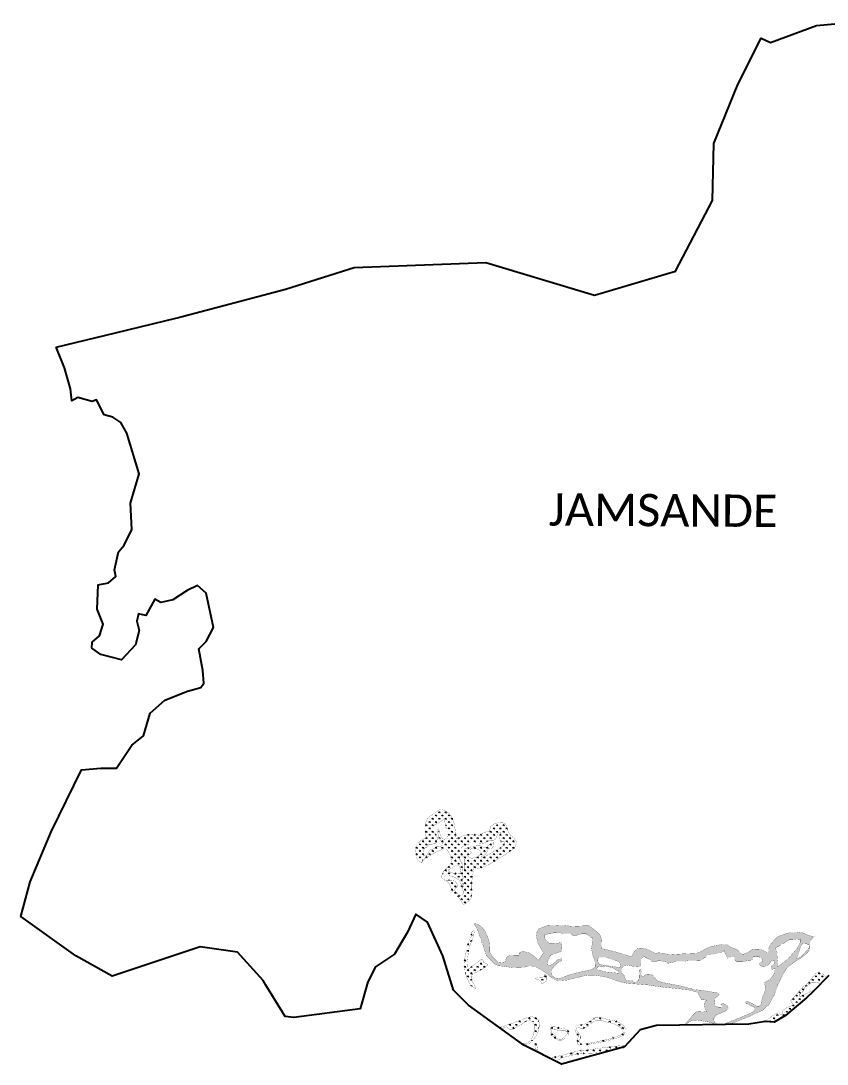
# Model space of a CAD drawing. Header units: metres. Extents: x 325786 to 333768, y 1791370 to 1815015.
# Drawn here: x 325786 to 330284, y 1808927 to 1814749 of the extents above; entities that cross this region are included whole.
import ezdxf

# ---------------------------------------------------------------- set-up
doc = ezdxf.new("R2010")
doc.units = ezdxf.units.M
doc.layers.add('MANGROOVES BUFFER ZONE', color=120, linetype='Continuous')
doc.layers.add('VILLAGE NAME', color=250, linetype='Continuous')

msp = doc.modelspace()

# ---------------------------------------------------------------- hatches: boundary and pattern name
at = {"layer": 'MANGROOVES BUFFER ZONE'}
h = msp.add_hatch(dxfattribs=at)
h.set_pattern_fill('GRASS', color=256)
h.paths.add_polyline_path([(328516.6, 1810205), (328503.4, 1810226.9), (328491.1, 1810266), (328473.9, 1810275.6), (328449.4, 1810274), (328426.1, 1810266.9), (328407.8, 1810252.3), (328399.5, 1810227.2), (328370.4, 1810219.1), (328342.8, 1810204.3), (328319.4, 1810206.6), (328287.3, 1810209.9), (328250.9, 1810199.3), (328214.3, 1810183.3), (328205.6, 1810262.1), (328189.6, 1810307.3), (328176.9, 1810324.6), (328154.5, 1810339.3), (328134.3, 1810347.1), (328120.6, 1810345.9), (328099.5, 1810333), (328075.6, 1810314.8), (328054.9, 1810297.8), (328044.3, 1810273.3), (328040, 1810243.1), (328042.3, 1810210.3), (328048.1, 1810192.2), (328015.2, 1810173.1), (327996.2, 1810154.5), (327986.5, 1810124.3), (327989.5, 1810112.4), (327991.3, 1810090.6), (327994.3, 1810076.8), (328000, 1810065.4), (328014.3, 1810055.2), (328022.3, 1810049.3), (328026.5, 1810061.3), (328030.5, 1810065.4), (328038.7, 1810073.4), (328059, 1810085.3), (328107.7, 1810113.2), (328128, 1810121.2), (328144.1, 1810125.1), (328160.3, 1810125), (328172.3, 1810112.7), (328180.3, 1810096.5), (328184.2, 1810080.3), (328188.1, 1810060.1), (328183.9, 1810048), (328171.7, 1810031.9), (328159.5, 1810019.9), (328147.3, 1810007.8), (328143.2, 1809999.8), (328139, 1809987.7), (328134.9, 1809979.7), (328134.8, 1809967.5), (328138.8, 1809959.4), (328142.8, 1809955.3), (328154.5, 1809952.3), (328146.2, 1809963.4), (328146.2, 1809972.7), (328155.6, 1809978.1), (328179.7, 1809979.1), (328201.4, 1809971.8), (328227.4, 1809957.3), (328238.9, 1809941), (328245.8, 1809919.3), (328253.4, 1809892.4), (328253.4, 1809878.5), (328246.7, 1809868.6), (328232.8, 1809869.5), (328222, 1809878.5), (328213.8, 1809887.3), (328205.1, 1809894.8), (328203.6, 1809898.8), (328206.3, 1809905.4), (328213.8, 1809911.4), (328221.1, 1809917.2), (328221.7, 1809922), (328221.1, 1809928.4), (328214.1, 1809941), (328202.6, 1809951), (328184.8, 1809953.7), (328169.7, 1809953.4), (328154.5, 1809952.3), (328158.9, 1809951.2), (328171, 1809939), (328179, 1809926.8), (328186.9, 1809906.5), (328194.8, 1809890.3), (328214.9, 1809869.9), (328230.9, 1809853.6), (328254.9, 1809817), (328275.7, 1809827.8), (328296.8, 1809849.9), (328302.7, 1809881.1), (328301.5, 1809945.6), (328312.9, 1810025.7), (328324.5, 1810022.1), (328341.2, 1810018.5), (328380.5, 1810032.6), (328416.9, 1810052), (328501.8, 1810105.3), (328541.5, 1810133.8), (328550.9, 1810167.4), (328539.4, 1810186)])
h.paths.add_polyline_path([(328284.7, 1810154.7), (328305.6, 1810155.3), (328339.8, 1810155.3), (328365.6, 1810158.3), (328381.3, 1810166.2), (328405.2, 1810176.1), (328416.4, 1810176.1), (328427.9, 1810177.7), (328437, 1810187.9), (328444.6, 1810205.8), (328451.5, 1810219.7), (328460.1, 1810221.5), (328459.7, 1810212.1), (328459.1, 1810194.9), (328456.1, 1810187.6), (328457.9, 1810176.4), (328467, 1810167.7), (328483, 1810167.1), (328486.4, 1810160.7), (328467.9, 1810137), (328368.1, 1810081.7), (328354.6, 1810080.5), (328353.4, 1810084.7), (328373.1, 1810093.8), (328385.2, 1810105.3), (328390.1, 1810121.9), (328395.5, 1810128), (328409.7, 1810129.5), (328417.3, 1810133.7), (328423.7, 1810144.6), (328424.6, 1810162.2), (328412.8, 1810159.7), (328393.4, 1810146.7), (328381.3, 1810136.7), (328374.6, 1810132.8), (328365.2, 1810138.6), (328348.6, 1810144.6), (328330.4, 1810145.5), (328298.9, 1810138.6), (328274.7, 1810131.9), (328259.2, 1810129.2), (328248, 1810128.9), (328242, 1810136.5), (328264.7, 1810147.4)], flags=16)
h.paths.add_polyline_path([(328305.6, 1810129.7), (328332, 1810127.3), (328350.8, 1810115.5), (328354.7, 1810101.9), (328332.6, 1810081.9), (328302.5, 1810075.5), (328280.4, 1810084.3), (328279.5, 1810090.6), (328282.5, 1810096.1), (328294.4, 1810101.3), (328298.3, 1810107), (328294.1, 1810113.4), (328292.8, 1810125.5)], flags=16)
h.paths.add_polyline_path([(328167.7, 1810187.6), (328150.3, 1810181.8), (328137.8, 1810184.2), (328129.2, 1810199.5), (328120, 1810220.7), (328115.2, 1810238), (328109, 1810234.1), (328113.8, 1810207.7), (328122, 1810184.2), (328134.9, 1810164.9), (328137.8, 1810151), (328131.1, 1810142.4), (328116.2, 1810139.5), (328102.7, 1810139), (328095.5, 1810132.3), (328080.6, 1810126), (328069.1, 1810122.2), (328046.9, 1810085.4), (328046.9, 1810089.5), (328038.8, 1810093.6), (328034.8, 1810093.6), (328034.8, 1810097.7), (328030.8, 1810101.7), (328030.8, 1810105.8), (328035, 1810125.9), (328039.1, 1810130), (328039.2, 1810134), (328043.2, 1810138), (328051.3, 1810137.9), (328055.4, 1810141.9), (328055.4, 1810146), (328059.5, 1810150), (328059.5, 1810154), (328079.7, 1810153.9), (328091.9, 1810157.8), (328100, 1810157.8), (328100, 1810161.8), (328104.1, 1810169.9), (328104.1, 1810172), (328112.3, 1810184.7), (328106.1, 1810200), (328092.6, 1810218.3), (328092.6, 1810260.1), (328113.8, 1810271.6), (328146.4, 1810293.6), (328149.4, 1810282.7), (328149.4, 1810278.6), (328157.4, 1810262.4), (328157.2, 1810246.2), (328165.2, 1810238.1), (328165, 1810201.7)], flags=16)
h.paths.add_polyline_path([(328248.8, 1810090), (328258.4, 1810081.3), (328262.8, 1810070.7), (328262.7, 1810036.3), (328260.6, 1810035.2), (328260.2, 1809978.7), (328256, 1809958.5), (328255.7, 1809926.2), (328258.3, 1809918.1), (328254.7, 1809917.7), (328249.6, 1809925.6), (328247.2, 1809939.2), (328247.8, 1809959.1), (328252.6, 1810000.7), (328248.3, 1810042.7), (328235.3, 1810068.7), (328234.8, 1810085.6), (328240.1, 1810091.9)], flags=16)
h.paths.add_polyline_path([(328229.8, 1810032.2), (328237.1, 1810020.2), (328240.7, 1810002.7), (328238.9, 1809989.1), (328229.8, 1809988.8), (328202, 1809991.8), (328181.8, 1809996), (328170.6, 1810004.8), (328168.8, 1810012.9), (328180.9, 1810015.6), (328192.1, 1810024.4), (328207.2, 1810031.9), (328221.1, 1810034.9)], flags=16)
h = msp.add_hatch(dxfattribs=at)
h.set_pattern_fill('GRASS', color=256)
h.paths.add_polyline_path([(329005, 1809453.4), (329000.7, 1809456.1), (328999.5, 1809459.2), (328999.5, 1809462.9), (329007.2, 1809470.6), (329018, 1809473.7), (329043.5, 1809473.1), (329087.2, 1809465.4), (329110, 1809449.7), (329125.4, 1809437.4), (329122.3, 1809433.7), (329084.1, 1809437.7), (329040.7, 1809442.3)], flags=16)
h.paths.add_polyline_path([(328969.6, 1809454.7), (328934.7, 1809446.8), (328887.4, 1809436.5), (328832.9, 1809420.8), (328795.5, 1809404.1), (328762, 1809408.5), (328748.3, 1809424.2), (328744.8, 1809442.9), (328750.7, 1809460.6), (328776.8, 1809489.6), (328804.3, 1809505.3), (328801.9, 1809516.1), (328779.3, 1809508.3), (328750.7, 1809481.7), (328727.1, 1809476.3), (328723.2, 1809497), (328740.9, 1809534.3), (328773.8, 1809546.1), (328801.9, 1809556.9), (328804.8, 1809581.5), (328799.9, 1809605.1), (328767.9, 1809599.2), (328737, 1809600.2), (328719.8, 1809612), (328707.5, 1809630.2), (328707.1, 1809645.3), (328722.3, 1809651.7), (328734.5, 1809655.6), (328742.6, 1809655.6), (328758.8, 1809659.5), (328774.9, 1809659.4), (328779, 1809663.4), (328787.1, 1809663.3), (328807.2, 1809655.1), (328855.7, 1809654.7), (328863.7, 1809646.5), (328888, 1809646.3), (328900.1, 1809650.3), (328916.3, 1809654.2), (328940.6, 1809654), (328940.5, 1809650), (328952.6, 1809645.8), (328964.7, 1809637.7), (328964.6, 1809633.6), (328972.7, 1809633.5), (328976.7, 1809629.5), (328976.7, 1809625.4), (328972.6, 1809613.3), (328972.5, 1809605.3), (328976.6, 1809605.2), (328968.6, 1809576.6), (328976, 1809534.8), (328988.3, 1809504.8), (328990.2, 1809467.5)], flags=16)
h.paths.add_polyline_path([(329014.4, 1809483.2), (329005.6, 1809496.5), (329004.1, 1809512.7), (329010, 1809523), (329051.8, 1809523), (329121.2, 1809499.4), (329127.6, 1809490.6), (329131, 1809476.8), (329128, 1809465.5), (329044.4, 1809477.8)], flags=16)
h.paths.add_polyline_path([(329133.7, 1809450.8), (329137.7, 1809462.9), (329151, 1809475.5), (329165.8, 1809479.9), (329200.5, 1809473.4), (329232.6, 1809470.9), (329242.3, 1809475.9), (329245.4, 1809489), (329245.4, 1809509.2), (329247.9, 1809522.2), (329266.5, 1809526.5), (329270.9, 1809522.1), (329295, 1809509.8), (329299, 1809505.7), (329303, 1809501.6), (329335.4, 1809501.4), (329339.4, 1809505.4), (329347.5, 1809505.3), (329363.7, 1809501.1), (329383.8, 1809496.9), (329387.8, 1809492.9), (329391.9, 1809492.8), (329391.8, 1809488.8), (329399.9, 1809488.7), (329404, 1809492.7), (329428.3, 1809496.6), (329440.4, 1809500.5), (329488.9, 1809500.1), (329509.2, 1809504), (329569.8, 1809503.5), (329577.9, 1809507.5), (329586, 1809507.5), (329586, 1809511.5), (329590, 1809511.5), (329598.2, 1809519.5), (329606.3, 1809523.5), (329610.4, 1809527.5), (329614.4, 1809531.5), (329618.5, 1809535.5), (329630.6, 1809535.4), (329634.7, 1809539.4), (329650.9, 1809539.3), (329654.9, 1809543.3), (329659, 1809543.3), (329675.2, 1809547.2), (329687.3, 1809547.1), (329703.5, 1809555), (329707.6, 1809559), (329711.6, 1809559), (329711.6, 1809555), (329723.5, 1809526.6), (329727.5, 1809522.5), (329727.5, 1809518.5), (329731.5, 1809518.4), (329735.6, 1809522.5), (329743.7, 1809522.4), (329747.7, 1809526.4), (329755.8, 1809526.3), (329759.9, 1809530.3), (329763.9, 1809530.3), (329763.9, 1809526.3), (329767.9, 1809522.2), (329767.8, 1809510.1), (329771.8, 1809506), (329779.9, 1809497.9), (329812.2, 1809497.6), (329828.4, 1809501.5), (329844.6, 1809505.4), (329856.7, 1809505.3), (329860.8, 1809509.3), (329864.8, 1809509.3), (329868.9, 1809513.3), (329868.9, 1809521.4), (329873, 1809525.4), (329877.1, 1809525.4), (329877.1, 1809529.4), (329885.2, 1809529.4), (329893.2, 1809525.2), (329905.3, 1809525.2), (329909.3, 1809521.1), (329917.4, 1809521), (329917.4, 1809517), (329921.4, 1809512.9), (329924.8, 1809502.3), (329915.8, 1809495.7), (329905.3, 1809486.7), (329911.5, 1809475.3), (329928.2, 1809469.7), (329957.6, 1809481.1), (329973.7, 1809502.2), (329986.3, 1809505.5), (329991, 1809498.8), (329988.8, 1809487), (329974, 1809473.4), (329972.1, 1809457.6), (329979.5, 1809456.1), (329992.2, 1809460.1), (329993.5, 1809453.9), (329988.2, 1809431.2), (329966.2, 1809399.1), (329944.9, 1809387.6), (329934.4, 1809381.2), (329933.4, 1809371.3), (329942.4, 1809358.6), (329942.1, 1809343.1), (329922.9, 1809302.2), (329916.1, 1809260.5), (329905.2, 1809250.3), (329892.3, 1809250), (329851.1, 1809273.2), (329833.5, 1809278.1), (329829.2, 1809275.3), (329832.3, 1809265.4), (329866.6, 1809249.4), (329880.5, 1809240.7), (329879.3, 1809230.8), (329869.1, 1809216.6), (329792.5, 1809183.8), (329699.1, 1809146.7), (329677.8, 1809143), (329654, 1809161.8), (329651.5, 1809180.1), (329663.6, 1809199.2), (329717.1, 1809222.2), (329732.3, 1809238.6), (329726.7, 1809253.4), (329705.7, 1809265.8), (329691.5, 1809261.1), (329697, 1809255.9), (329697.6, 1809245.1), (329675.7, 1809244.8), (329657.4, 1809251.3), (329655.3, 1809265.8), (329657.8, 1809278.8), (329659, 1809295.8), (329675.7, 1809306.6), (329681.9, 1809317.7), (329674.8, 1809325.1), (329639.4, 1809329.6), (329589.3, 1809338.2), (329544.1, 1809342.5), (329457.5, 1809365.1), (329371.3, 1809380.9), (329336.8, 1809391.5), (329320.4, 1809411.3), (329305.6, 1809427.3), (329280.9, 1809429.2), (329265.7, 1809422.1), (329255.8, 1809414.3), (329250.3, 1809415.9), (329247.2, 1809423.3), (329247.5, 1809439.4), (329245, 1809453.9), (329241.3, 1809455.8), (329237, 1809449.9), (329236.6, 1809436.3), (329234.8, 1809403.8), (329225.8, 1809386.8), (329211.9, 1809382.5), (329202.3, 1809386.5), (329195.2, 1809394.3), (329185.9, 1809394.6), (329168.6, 1809391.8), (329160.9, 1809396.4), (329158.1, 1809403.8), (329151, 1809422.1), (329138, 1809435.7)], flags=16)
h.paths.add_polyline_path([(329994.6, 1809564.9), (329994.6, 1809572.9), (329998.7, 1809577), (330006.8, 1809580.9), (330010.8, 1809580.9), (330014.9, 1809584.9), (330019, 1809588.9), (330023, 1809588.9), (330027.1, 1809592.9), (330031.2, 1809596.9), (330039.3, 1809596.8), (330043.3, 1809600.9), (330047.4, 1809604.9), (330051.5, 1809608.9), (330059.6, 1809612.9), (330071.8, 1809620.8), (330092, 1809620.7), (330108.2, 1809622.6), (330134.1, 1809624.4), (330133.1, 1809603.9), (330115.6, 1809570.4), (330064, 1809512.3), (330009.4, 1809470.8), (330004.4, 1809494.3), (330007.4, 1809523.3), (330001.9, 1809536), (330006.5, 1809540.5), (330006.5, 1809548.6), (330002.6, 1809556.7)], flags=16)
h.paths.add_polyline_path([(330114.4, 1809515.7), (330135.2, 1809579.4), (330146.8, 1809598.3), (330166.1, 1809599.8), (330184.7, 1809590.6), (330183.5, 1809575.3), (330166.4, 1809556.1), (330142.7, 1809530.2), (330129.6, 1809520)], flags=16)
h.paths.add_polyline_path([(329701.7, 1809147.7), (329740.6, 1809148.2), (329793.4, 1809170.4), (329854.2, 1809194.1), (329878.6, 1809206.1), (329894.8, 1809214), (329923.2, 1809225.9), (329939.5, 1809242), (329955.7, 1809254), (329963.9, 1809266), (329976.2, 1809290.2), (329988.5, 1809310.3), (330009.2, 1809370.8), (330017.4, 1809382.8), (330017.4, 1809386.9), (330042, 1809435.2), (330058.4, 1809459.3), (330066.6, 1809471.3), (330078.7, 1809479.3), (330095, 1809491.3), (330107.2, 1809499.3), (330143.7, 1809523.3), (330164.1, 1809539.3), (330176.3, 1809551.3), (330184.5, 1809563.4), (330188.6, 1809571.4), (330188.7, 1809583.5), (330188.7, 1809591.6), (330188.8, 1809603.8), (330188.9, 1809611.8), (330193, 1809619.9), (330197.1, 1809623.9), (330201.1, 1809627.9), (330205.2, 1809631.9), (330211, 1809636.8), (330175.8, 1809646.7), (330146.4, 1809659.2), (330119.2, 1809662.7), (330075.4, 1809661.7), (330039.8, 1809650), (330006.3, 1809636.6), (329984.1, 1809613.3), (329966.5, 1809593.4), (329958.5, 1809573.8), (329957.3, 1809551), (329952.5, 1809545.9), (329943.2, 1809552.4), (329913.9, 1809567.3), (329887, 1809568.8), (329864.7, 1809565.8), (329840.7, 1809549.8), (329819.5, 1809540.3), (329807.7, 1809541.2), (329797.9, 1809551.8), (329783.7, 1809564.6), (329744.6, 1809580.3), (329721.6, 1809595.3), (329697.3, 1809595.3), (329671.2, 1809589.6), (329637, 1809583.2), (329604.6, 1809569.9), (329575.7, 1809553), (329554.8, 1809544.9), (329483.8, 1809542.2), (329439, 1809539.5), (329406.8, 1809537.3), (329367.6, 1809546.3), (329340.3, 1809548), (329328.3, 1809543.7), (329283, 1809566.8), (329251.1, 1809574.8), (329223.1, 1809571.8), (329205.7, 1809553.8), (329191.8, 1809525.3), (329166.9, 1809533.6), (329122.5, 1809547.9), (329068.6, 1809562), (329023.5, 1809572.5), (329025.2, 1809621), (329016.3, 1809647.9), (328997.5, 1809667), (328955.6, 1809698.9), (328921.7, 1809698.1), (328861.3, 1809695.4), (328817.4, 1809701.2), (328776.2, 1809700.7), (328727.5, 1809701.9), (328674.3, 1809681.2), (328661.1, 1809653.1), (328665.5, 1809623.8), (328669.4, 1809603.6), (328688.8, 1809569.8), (328701, 1809548.6), (328674, 1809506.6), (328643.4, 1809532.8), (328619.1, 1809549.4), (328586.4, 1809555.4), (328566.5, 1809550), (328564.6, 1809535), (328515.8, 1809533.8), (328496.5, 1809525.8), (328488.8, 1809499.9), (328472.9, 1809492.6), (328447.5, 1809495), (328418.2, 1809524.8), (328402.2, 1809551.3), (328402.1, 1809579.8), (328400.2, 1809604.2), (328390.8, 1809634.1), (328374.9, 1809670.6), (328357, 1809692.7), (328333.9, 1809707.6), (328313, 1809711.5), (328334.6, 1809675), (328338.5, 1809658.8), (328346.5, 1809646.6), (328346.4, 1809638.5), (328354.4, 1809622.3), (328358.2, 1809602), (328362.2, 1809597.9), (328366.2, 1809585.8), (328370.1, 1809569.6), (328374, 1809557.4), (328378.1, 1809553.4), (328381.9, 1809533.1), (328390, 1809525), (328406, 1809508.7), (328430, 1809484.2), (328450.2, 1809476), (328487.9, 1809470.8), (328531.4, 1809464.9), (328591.5, 1809466.8), (328603.7, 1809470.8), (328619.9, 1809474.7), (328632, 1809474.6), (328648.2, 1809470.4), (328656.2, 1809470.3), (328672.3, 1809462.1), (328684.4, 1809453.9), (328688.4, 1809453.9), (328716.6, 1809433.5), (328752.7, 1809404.9), (328768.8, 1809396.7), (328784.9, 1809392.5), (328801.1, 1809392.4), (328837.5, 1809396.2), (328882, 1809407.9), (328930.6, 1809419.7), (328954.9, 1809423.5), (328983.2, 1809423.3), (329011.4, 1809419), (329039.7, 1809414.8), (329072, 1809406.4), (329084, 1809402.3), (329116.3, 1809389.9), (329144.5, 1809381.6), (329172.7, 1809377.3), (329229.3, 1809372.9), (329285.8, 1809368.4), (329310, 1809364.1), (329374.6, 1809355.5), (329503.8, 1809342.4), (329536.1, 1809334.1), (329552.2, 1809329.9), (329564.3, 1809325.8), (329568.3, 1809313.6), (329572.3, 1809309.5), (329576.2, 1809297.4), (329580.2, 1809293.3), (329580.2, 1809287.2), (329593.8, 1809287.6), (329610.9, 1809283.7), (329600.9, 1809271.8), (329599, 1809251.9), (329603.3, 1809232.4), (329611.8, 1809221), (329600.5, 1809218.7), (329567.6, 1809220.6), (329553.4, 1809218.7), (329547.3, 1809212.7), (329535, 1809200.7), (329522.8, 1809184.6), (329506.5, 1809168.6), (329498.3, 1809156.5), (329494.3, 1809152.5), (329494.2, 1809145), (329672.3, 1809147.3), (329677.8, 1809143), (329699.1, 1809146.7)])
h.paths.add_polyline_path([(329506.7, 1809145.1), (329657.2, 1809147.1), (329657, 1809149.3), (329632.7, 1809160.2), (329586.8, 1809167.7), (329552.8, 1809172), (329538.8, 1809171.7), (329518.5, 1809165.2), (329509.7, 1809160.2), (329505.7, 1809150.2)])
h = msp.add_hatch(dxfattribs=at)
h.set_pattern_fill('GRASS', color=256)
h.paths.add_polyline_path([(328392.3, 1809481.4), (328381.6, 1809488.7), (328369.5, 1809492.8), (328365.6, 1809505), (328357.4, 1809513.2), (328279.1, 1809453.9), (328276.2, 1809498.4), (328284.5, 1809569.2), (328300.7, 1809614.2), (328312.4, 1809647.4), (328315.6, 1809666.4), (328314.3, 1809667), (328310.3, 1809671.1), (328306.2, 1809667.1), (328302.1, 1809663.1), (328302.1, 1809659), (328297.9, 1809638.9), (328289.7, 1809622.8), (328285.6, 1809610.7), (328281.5, 1809602.6), (328277.3, 1809590.5), (328273.2, 1809582.5), (328273.1, 1809566.3), (328264.7, 1809530), (328260.5, 1809505.8), (328260.3, 1809481.5), (328260.3, 1809477.5), (328260.2, 1809465.4), (328264.1, 1809449.2), (328264, 1809441.1), (328271.9, 1809416.8), (328275.9, 1809404.6), (328279.8, 1809396.5), (328283.8, 1809384.4), (328295.8, 1809368.1), (328315.9, 1809351.8), (328324.6, 1809345.8), (328315.8, 1809370.8), (328303.6, 1809384.9), (328299.2, 1809403.5), (328300.7, 1809421.6), (328312.9, 1809433.3), (328354, 1809452.4)])
h = msp.add_hatch(dxfattribs=at)
h.set_pattern_fill('GRASS', color=256)
h.paths.add_polyline_path([(328720.4, 1809405.2), (328720.4, 1809413.2), (328716.5, 1809421.4), (328712.5, 1809425.4), (328709.5, 1809427.4), (328706.7, 1809419.8), (328694.4, 1809410.5), (328667.5, 1809409), (328653.8, 1809403.6), (328677.8, 1809396.3), (328690.5, 1809382.1), (328692.8, 1809376.1), (328695.9, 1809377.1), (328704, 1809381), (328716.2, 1809389), (328720.3, 1809397.1)])
h = msp.add_hatch(dxfattribs=at)
h.set_pattern_fill('GRASS', color=256)
h.paths.add_polyline_path([(330169.1, 1809296), (330205.8, 1809332.5), (330217.3, 1809343.9), (330130.7, 1809302.3), (330127.4, 1809308.3), (330128.7, 1809314.3), (330137.1, 1809321.9), (330151.1, 1809333.9), (330156.7, 1809345.3), (330160.1, 1809357.2), (330200.1, 1809383.9), (330221.7, 1809384.6), (330241.1, 1809377.6), (330245.7, 1809372.1), (330281.1, 1809407.4), (330271.3, 1809420.9), (330255.9, 1809433), (330235.5, 1809436), (330220.7, 1809434.4), (330179, 1809381.5), (330166.8, 1809369.5), (330154.6, 1809361.5), (330142.4, 1809349.5), (330080.8, 1809280.8), (330087.9, 1809268.4), (330097.6, 1809257.1), (330077.6, 1809249.5), (330058.1, 1809240.7), (330039.6, 1809228), (330033.3, 1809216.3), (330036.7, 1809209.1), (330027, 1809202.7), (330018.1, 1809209.7), (330006.1, 1809210.8), (329993.3, 1809207.3), (329947, 1809173.2), (329927, 1809162.8), (329940.7, 1809165.1), (329964.5, 1809163.3), (329969.1, 1809166.6), (329991.9, 1809167.1), (329995.3, 1809164.9), (330052.7, 1809197.3)])
h = msp.add_hatch(dxfattribs=at)
h.set_pattern_fill('GRASS', color=256)
h.paths.add_polyline_path([(328674.1, 1809171.1), (328662.1, 1809183.3), (328654, 1809187.4), (328633.8, 1809191.6), (328605.5, 1809183.8), (328560.9, 1809168), (328532.5, 1809156.1), (328504.2, 1809148.2), (328496.1, 1809144.2), (328475.8, 1809136.3), (328459.6, 1809132.4), (328455.9, 1809129.7), (328466.5, 1809122), (328479.2, 1809128.5), (328496.1, 1809134.6), (328507.3, 1809126.5), (328514.5, 1809119.8), (328526.3, 1809119.3), (328586.6, 1809153.5), (328607.6, 1809168.4), (328626, 1809169.9), (328643.9, 1809163.8), (328651.5, 1809143.8), (328651, 1809120.3), (328645.4, 1809089.2), (328632.1, 1809058), (328605.5, 1809043.7), (328582.2, 1809038.1), (328591.1, 1809031.7), (328594.4, 1809030), (328596.2, 1809030.3), (328608.4, 1809038.3), (328624.6, 1809042.2), (328636.8, 1809054.2), (328657.2, 1809078.3), (328661.3, 1809086.3), (328665.4, 1809094.4), (328669.5, 1809102.4), (328673.6, 1809114.5), (328677.9, 1809138.8), (328678, 1809154.9)])
h = msp.add_hatch(dxfattribs=at)
h.set_pattern_fill('GRASS', color=256)
h.paths.add_polyline_path([(329142.6, 1809147.2), (329130.6, 1809155.4), (329098.4, 1809167.8), (329058, 1809176.2), (329029.8, 1809184.5), (329005.6, 1809188.7), (328993.5, 1809188.8), (328989.4, 1809184.8), (328969.1, 1809172.8), (328965, 1809168.8), (328944.7, 1809156.9), (328928.5, 1809148.9), (328900.2, 1809145.1), (328888, 1809141.1), (328879.9, 1809137.2), (328875.8, 1809133.1), (328875.7, 1809121), (328879.7, 1809112.9), (328883.7, 1809100.8), (328891.7, 1809092.6), (328895.6, 1809080.5), (328891.5, 1809064.3), (328891.4, 1809052.2), (328891.3, 1809040.1), (328895.3, 1809036), (328903.3, 1809031.9), (328911.4, 1809031.8), (328939.7, 1809031.6), (328947.8, 1809035.6), (329008.5, 1809047.2), (329065.2, 1809058.9), (329105.7, 1809070.7), (329138.1, 1809082.6), (329150.3, 1809090.6), (329154.4, 1809102.7), (329158.5, 1809106.7), (329158.6, 1809118.8), (329154.7, 1809135)])
h.paths.add_polyline_path([(328952.7, 1809137.4), (328974.3, 1809159.7), (328996.7, 1809171.8), (329024.3, 1809171.8), (329055.8, 1809160.7), (329092.9, 1809153.8), (329114.9, 1809140.7), (329132.9, 1809129.8), (329140.8, 1809117), (329146.4, 1809100.9), (329140.8, 1809092.7), (329074.2, 1809068.1), (328971.1, 1809046.1), (328933.6, 1809038.6), (328925.1, 1809038.6), (328914.9, 1809038.9), (328905.4, 1809043.2), (328899.1, 1809051.1), (328902.4, 1809061.9), (328909, 1809070.8), (328909.3, 1809084.5), (328899.5, 1809098), (328891.3, 1809106.2), (328884.7, 1809121.9), (328887.6, 1809129.5), (328896.2, 1809131.1), (328910.3, 1809126.9), (328925.7, 1809126.9)], flags=16)
h = msp.add_hatch(dxfattribs=at)
h.set_pattern_fill('GRASS', color=256)
h.paths.add_polyline_path([(328815.2, 1809125.5), (328782.9, 1809129.8), (328770.8, 1809134), (328762.7, 1809138.1), (328750.6, 1809138.2), (328742.5, 1809130.2), (328742.4, 1809126.1), (328738.3, 1809118.1), (328738.2, 1809105.9), (328738.2, 1809101.9), (328742.2, 1809093.8), (328746.1, 1809085.7), (328754.2, 1809081.6), (328762.2, 1809073.4), (328774.3, 1809065.2), (328782.3, 1809061.1), (328794.4, 1809057), (328798.5, 1809057), (328806.6, 1809060.9), (328814.7, 1809064.9), (328826.9, 1809077), (328839.1, 1809089), (328839.2, 1809097.1), (328843.3, 1809105.1), (328843.3, 1809113.2), (328835.3, 1809117.3), (328827.2, 1809121.4)])
h.paths.add_polyline_path([(328797.3, 1809112.5), (328823.3, 1809112.5), (328835.3, 1809106.9), (328835.1, 1809097.1), (328822.4, 1809081), (328810.2, 1809071.8), (328800.1, 1809064), (328791.8, 1809063.8), (328785.8, 1809065), (328782.8, 1809067.1), (328766.2, 1809084.9), (328747.6, 1809096.3), (328743.5, 1809113.1), (328750, 1809119.4), (328772.3, 1809117.6)], flags=16)
h = msp.add_hatch(dxfattribs=at)
h.set_pattern_fill('GRASS', color=256)
h.paths.add_polyline_path([(328663.2, 1808995.7), (328680.9, 1808986.9), (328676.7, 1808993.3), (328668.7, 1809005.4), (328664.9, 1809029.7), (328660.9, 1809041.9), (328655.4, 1809041.9), (328654.9, 1809030.7)])
h.paths.add_polyline_path([(329152.7, 1809022.9), (329160.8, 1809031.7), (329093.2, 1809026.4), (328931.4, 1809003.4), (328890.9, 1808999.7), (328862.6, 1808991.8), (328854.5, 1808991.9), (328850.4, 1808987.8), (328822.1, 1808980), (328757.3, 1808964.3), (328732.8, 1808961), (328767, 1808944), (328767.4, 1808944.2), (328815.1, 1808965.5), (328883, 1808981), (328937.9, 1808986.7), (328995.4, 1808989.3), (329029.1, 1808988.3), (329074.2, 1809003.3), (329105.3, 1809009.9)])

# ---------------------------------------------------------------- linework, layer by layer
at = {"color": 3}
for points in [[(325983.1, 1812927.6), (326313.2, 1813007.6), (326657.7, 1813091.4), (326982, 1813177.6), (327263, 1813252.2), (327646.2, 1813372.9), (328380.4, 1813401.2), (328985.4, 1813217.6), (329437.4, 1813352.9), (329644, 1813747.1), (329652.6, 1814064.1), (329786.2, 1814393.1), (329916.2, 1814652.2), (329967.2, 1814628.3), (330225.1, 1814722.8), (330513.4, 1814749.1)], [(330294.3, 1809420.5), (330205.8, 1809332.5), (330169.1, 1809296), (330052.7, 1809197.3), (329989, 1809161.4), (329940.7, 1809165.1), (329846.8, 1809149.6), (329332.1, 1809142.8), (329240.1, 1809117.3), (329152.7, 1809022.9), (328801.9, 1808926.6), (328591.1, 1809031.7), (328282.3, 1809255.5), (328199.2, 1809339.9), (328140.7, 1809530.5), (328054.7, 1809718.3), (327989.6, 1809763.8), (327943.3, 1809663.3), (327870.5, 1809540.1), (327764.7, 1809470.3), (327720.9, 1809385.1), (327679.4, 1809235.6), (327309.3, 1809187.2), (327260.1, 1809192.3), (327152.5, 1809366.8), (327136.8, 1809394), (326994.9, 1809551.7), (326786.2, 1809580.4), (326295.5, 1809417.3), (326091.6, 1809530.7), (325785.8, 1809750.8), (325837.4, 1809943.4), (325955, 1810223.9), (326123.6, 1810568.3), (326231, 1810578.9), (326318.8, 1810578.2), (326405.5, 1810706), (326469.7, 1810759.1), (326507.7, 1810886), (326588.4, 1810958.2), (326716.1, 1811008.2), (326790.1, 1811028.6), (326806.6, 1811052.2), (326800.8, 1811122.8), (326778, 1811244.1), (326819.8, 1811285.5), (326861.4, 1811363.4), (326819.7, 1811554.8), (326771.1, 1811597.3), (326713.4, 1811570.2), (326633.7, 1811517.1), (326567, 1811503.6), (326533.8, 1811521.3), (326482.4, 1811429.7), (326442.7, 1811439.8), (326432.5, 1811398.4), (326445.7, 1811346.8), (326425.8, 1811267.4), (326347.4, 1811182.4), (326231.9, 1811212.2), (326181.7, 1811247.9), (326183.1, 1811282.3), (326224, 1811317.1), (326245.8, 1811382.7), (326212.3, 1811466.7), (326217.9, 1811601), (326274.6, 1811611.9), (326315.1, 1811647.9), (326307.6, 1811684.9), (326330.7, 1811786.5), (326361.8, 1811823.1), (326404.3, 1811909.8), (326396.7, 1812057.2), (326445.2, 1812220.5), (326377.5, 1812448.6), (326344.3, 1812506.8), (326299.7, 1812538.2), (326250.3, 1812549.6), (326207.3, 1812634.3), (326184.3, 1812624.9), (326103.1, 1812648), (326069.5, 1812627.9), (326061.8, 1812696.2), (326029.7, 1812812.5), (325983.1, 1812927.6)]]:
    msp.add_lwpolyline(points, dxfattribs=at)
at = {"layer": 'MANGROOVES BUFFER ZONE', "const_width": 1}
for points in [[(328516.6, 1810205), (328503.4, 1810226.9), (328491.1, 1810266), (328473.9, 1810275.6), (328449.4, 1810274), (328426.1, 1810266.9), (328407.8, 1810252.3), (328399.5, 1810227.2), (328370.4, 1810219.1), (328342.8, 1810204.3), (328319.4, 1810206.6), (328287.3, 1810209.9), (328250.9, 1810199.3), (328214.3, 1810183.3), (328205.6, 1810262.1), (328189.6, 1810307.3), (328176.9, 1810324.6), (328154.5, 1810339.3), (328134.3, 1810347.1), (328120.6, 1810345.9), (328099.5, 1810333), (328075.6, 1810314.8), (328054.9, 1810297.8), (328044.3, 1810273.3), (328040, 1810243.1), (328042.3, 1810210.3), (328048.1, 1810192.2), (328015.2, 1810173.1), (327996.2, 1810154.5), (327986.5, 1810124.3), (327989.5, 1810112.4), (327991.3, 1810090.6), (327994.3, 1810076.8), (328000, 1810065.4), (328014.3, 1810055.2), (328022.3, 1810049.3), (328026.5, 1810061.3), (328030.5, 1810065.4), (328038.7, 1810073.4), (328059, 1810085.3), (328107.7, 1810113.2), (328128, 1810121.2), (328144.1, 1810125.1), (328160.3, 1810125), (328172.3, 1810112.7), (328180.3, 1810096.5), (328184.2, 1810080.3), (328188.1, 1810060.1), (328183.9, 1810048), (328171.7, 1810031.9), (328159.5, 1810019.9), (328147.3, 1810007.8), (328143.2, 1809999.8), (328139, 1809987.7), (328134.9, 1809979.7), (328134.8, 1809967.5), (328138.8, 1809959.4), (328142.8, 1809955.3), (328154.5, 1809952.3), (328146.2, 1809963.4), (328146.2, 1809972.7), (328155.6, 1809978.1), (328179.7, 1809979.1), (328201.4, 1809971.8), (328227.4, 1809957.3), (328238.9, 1809941), (328245.8, 1809919.3), (328253.4, 1809892.4), (328253.4, 1809878.5), (328246.7, 1809868.6), (328232.8, 1809869.5), (328222, 1809878.5), (328213.8, 1809887.3), (328205.1, 1809894.8), (328203.6, 1809898.8), (328206.3, 1809905.4), (328213.8, 1809911.4), (328221.1, 1809917.2), (328221.7, 1809922), (328221.1, 1809928.4), (328214.1, 1809941), (328202.6, 1809951), (328184.8, 1809953.7), (328169.7, 1809953.4), (328154.5, 1809952.3), (328158.9, 1809951.2), (328171, 1809939), (328179, 1809926.8), (328186.9, 1809906.5), (328194.8, 1809890.3), (328214.9, 1809869.9), (328230.9, 1809853.6), (328254.9, 1809817), (328275.7, 1809827.8), (328296.8, 1809849.9), (328302.7, 1809881.1), (328301.5, 1809945.6), (328312.9, 1810025.7), (328324.5, 1810022.1), (328341.2, 1810018.5), (328380.5, 1810032.6), (328416.9, 1810052), (328501.8, 1810105.3), (328541.5, 1810133.8), (328550.9, 1810167.4), (328539.4, 1810186), (328516.6, 1810205)], [(328167.7, 1810187.6), (328150.3, 1810181.8), (328137.8, 1810184.2), (328129.2, 1810199.5), (328120, 1810220.7), (328115.2, 1810238), (328109, 1810234.1), (328113.8, 1810207.7), (328122, 1810184.2), (328134.9, 1810164.9), (328137.8, 1810151), (328131.1, 1810142.4), (328116.2, 1810139.5), (328102.7, 1810139), (328095.5, 1810132.3), (328080.6, 1810126), (328069.1, 1810122.2), (328046.9, 1810085.4), (328046.9, 1810089.5), (328038.8, 1810093.6), (328034.8, 1810093.6), (328034.8, 1810097.7), (328030.8, 1810101.7), (328030.8, 1810105.8), (328035, 1810125.9), (328039.1, 1810130), (328039.2, 1810134), (328043.2, 1810138), (328051.3, 1810137.9), (328055.4, 1810141.9), (328055.4, 1810146), (328059.5, 1810150), (328059.5, 1810154), (328079.7, 1810153.9), (328091.9, 1810157.8), (328100, 1810157.8), (328100, 1810161.8), (328104.1, 1810169.9), (328104.1, 1810172), (328112.3, 1810184.7), (328106.1, 1810200), (328092.6, 1810218.3), (328092.6, 1810260.1), (328113.8, 1810271.6), (328146.4, 1810293.6), (328149.4, 1810282.7), (328149.4, 1810278.6), (328157.4, 1810262.4), (328157.2, 1810246.2), (328165.2, 1810238.1), (328165, 1810201.7), (328167.7, 1810187.6)], [(328284.7, 1810154.7), (328305.6, 1810155.3), (328339.8, 1810155.3), (328365.6, 1810158.3), (328381.3, 1810166.2), (328405.2, 1810176.1), (328416.4, 1810176.1), (328427.9, 1810177.7), (328437, 1810187.9), (328444.6, 1810205.8), (328451.5, 1810219.7), (328460.1, 1810221.5), (328459.7, 1810212.1), (328459.1, 1810194.9), (328456.1, 1810187.6), (328457.9, 1810176.4), (328467, 1810167.7), (328483, 1810167.1), (328486.4, 1810160.7), (328467.9, 1810137), (328368.1, 1810081.7), (328354.6, 1810080.5), (328353.4, 1810084.7), (328373.1, 1810093.8), (328385.2, 1810105.3), (328390.1, 1810121.9), (328395.5, 1810128), (328409.7, 1810129.5), (328417.3, 1810133.7), (328423.7, 1810144.6), (328424.6, 1810162.2), (328412.8, 1810159.7), (328393.4, 1810146.7), (328381.3, 1810136.7), (328374.6, 1810132.8), (328365.2, 1810138.6), (328348.6, 1810144.6), (328330.4, 1810145.5), (328298.9, 1810138.6), (328274.7, 1810131.9), (328259.2, 1810129.2), (328248, 1810128.9), (328242, 1810136.5), (328264.7, 1810147.4), (328284.7, 1810154.7)], [(328305.6, 1810129.7), (328332, 1810127.3), (328350.8, 1810115.5), (328354.7, 1810101.9), (328332.6, 1810081.9), (328302.5, 1810075.5), (328280.4, 1810084.3), (328279.5, 1810090.6), (328282.5, 1810096.1), (328294.4, 1810101.3), (328298.3, 1810107), (328294.1, 1810113.4), (328292.8, 1810125.5), (328305.6, 1810129.7)], [(328248.8, 1810090), (328258.4, 1810081.3), (328262.8, 1810070.7), (328262.7, 1810036.3), (328260.6, 1810035.2), (328260.2, 1809978.7), (328256, 1809958.5), (328255.7, 1809926.2), (328258.3, 1809918.1), (328254.7, 1809917.7), (328249.6, 1809925.6), (328247.2, 1809939.2), (328247.8, 1809959.1), (328252.6, 1810000.7), (328248.3, 1810042.7), (328235.3, 1810068.7), (328234.8, 1810085.6), (328240.1, 1810091.9), (328248.8, 1810090)], [(328229.8, 1810032.2), (328237.1, 1810020.2), (328240.7, 1810002.7), (328238.9, 1809989.1), (328229.8, 1809988.8), (328202, 1809991.8), (328181.8, 1809996), (328170.6, 1810004.8), (328168.8, 1810012.9), (328180.9, 1810015.6), (328192.1, 1810024.4), (328207.2, 1810031.9), (328221.1, 1810034.9), (328229.8, 1810032.2)], [(328392.3, 1809481.4), (328381.6, 1809488.7), (328369.5, 1809492.8), (328365.6, 1809505), (328357.4, 1809513.2), (328279.1, 1809453.9), (328276.2, 1809498.4), (328284.5, 1809569.2), (328300.7, 1809614.2), (328312.4, 1809647.4), (328315.6, 1809666.4), (328314.3, 1809667), (328310.3, 1809671.1), (328306.2, 1809667.1), (328302.1, 1809663.1), (328302.1, 1809659), (328297.9, 1809638.9), (328289.7, 1809622.8), (328285.6, 1809610.7), (328281.5, 1809602.6), (328277.3, 1809590.5), (328273.2, 1809582.5), (328273.1, 1809566.3), (328264.7, 1809530), (328260.5, 1809505.8), (328260.3, 1809481.5), (328260.3, 1809477.5), (328260.2, 1809465.4), (328264.1, 1809449.2), (328264, 1809441.1), (328271.9, 1809416.8), (328275.9, 1809404.6), (328279.8, 1809396.5), (328283.8, 1809384.4), (328295.8, 1809368.1), (328315.9, 1809351.8), (328324.6, 1809345.8), (328315.8, 1809370.8), (328303.6, 1809384.9), (328299.2, 1809403.5), (328300.7, 1809421.6), (328312.9, 1809433.3), (328354, 1809452.4), (328392.3, 1809481.4)], [(328969.6, 1809454.7), (328934.7, 1809446.8), (328887.4, 1809436.5), (328832.9, 1809420.8), (328795.5, 1809404.1), (328762, 1809408.5), (328748.3, 1809424.2), (328744.8, 1809442.9), (328750.7, 1809460.6), (328776.8, 1809489.6), (328804.3, 1809505.3), (328801.9, 1809516.1), (328779.3, 1809508.3), (328750.7, 1809481.7), (328727.1, 1809476.3), (328723.2, 1809497), (328740.9, 1809534.3), (328773.8, 1809546.1), (328801.9, 1809556.9), (328804.8, 1809581.5), (328799.9, 1809605.1), (328767.9, 1809599.2), (328737, 1809600.2), (328719.8, 1809612), (328707.5, 1809630.2), (328707.1, 1809645.3), (328722.3, 1809651.7), (328734.5, 1809655.6), (328742.6, 1809655.6), (328758.8, 1809659.5), (328774.9, 1809659.4), (328779, 1809663.4), (328787.1, 1809663.3), (328807.2, 1809655.1), (328855.7, 1809654.7), (328863.7, 1809646.5), (328888, 1809646.3), (328900.1, 1809650.3), (328916.3, 1809654.2), (328940.6, 1809654), (328940.5, 1809650), (328952.6, 1809645.8), (328964.7, 1809637.7), (328964.6, 1809633.6), (328972.7, 1809633.5), (328976.7, 1809629.5), (328976.7, 1809625.4), (328972.6, 1809613.3), (328972.5, 1809605.3), (328976.6, 1809605.2), (328968.6, 1809576.6), (328976, 1809534.8), (328988.3, 1809504.8), (328990.2, 1809467.5), (328969.6, 1809454.7)], [(329994.6, 1809564.9), (329994.6, 1809572.9), (329998.7, 1809577), (330006.8, 1809580.9), (330010.8, 1809580.9), (330014.9, 1809584.9), (330019, 1809588.9), (330023, 1809588.9), (330027.1, 1809592.9), (330031.2, 1809596.9), (330039.3, 1809596.8), (330043.3, 1809600.9), (330047.4, 1809604.9), (330051.5, 1809608.9), (330059.6, 1809612.9), (330071.8, 1809620.8), (330092, 1809620.7), (330108.2, 1809622.6), (330134.1, 1809624.4), (330133.1, 1809603.9), (330115.6, 1809570.4), (330064, 1809512.3), (330009.4, 1809470.8), (330004.4, 1809494.3), (330007.4, 1809523.3), (330001.9, 1809536), (330006.5, 1809540.5), (330006.5, 1809548.6), (330002.6, 1809556.7), (329994.6, 1809564.9)], [(330114.4, 1809515.7), (330135.2, 1809579.4), (330146.8, 1809598.3), (330166.1, 1809599.8), (330184.7, 1809590.6), (330183.5, 1809575.3), (330166.4, 1809556.1), (330142.7, 1809530.2), (330129.6, 1809520), (330114.4, 1809515.7)], [(329014.4, 1809483.2), (329005.6, 1809496.5), (329004.1, 1809512.7), (329010, 1809523), (329051.8, 1809523), (329121.2, 1809499.4), (329127.6, 1809490.6), (329131, 1809476.8), (329128, 1809465.5), (329044.4, 1809477.8), (329014.4, 1809483.2)], [(328720.4, 1809405.2), (328720.4, 1809413.2), (328716.5, 1809421.4), (328712.5, 1809425.4), (328709.5, 1809427.4), (328706.7, 1809419.8), (328694.4, 1809410.5), (328667.5, 1809409), (328653.8, 1809403.6), (328677.8, 1809396.3), (328690.5, 1809382.1), (328692.8, 1809376.1), (328695.9, 1809377.1), (328704, 1809381), (328716.2, 1809389), (328720.3, 1809397.1), (328720.4, 1809405.2)], [(329005, 1809453.4), (329000.7, 1809456.1), (328999.5, 1809459.2), (328999.5, 1809462.9), (329007.2, 1809470.6), (329018, 1809473.7), (329043.5, 1809473.1), (329087.2, 1809465.4), (329110, 1809449.7), (329125.4, 1809437.4), (329122.3, 1809433.7), (329084.1, 1809437.7), (329040.7, 1809442.3), (329005, 1809453.4)], [(329142.6, 1809147.2), (329130.6, 1809155.4), (329098.4, 1809167.8), (329058, 1809176.2), (329029.8, 1809184.5), (329005.6, 1809188.7), (328993.5, 1809188.8), (328989.4, 1809184.8), (328969.1, 1809172.8), (328965, 1809168.8), (328944.7, 1809156.9), (328928.5, 1809148.9), (328900.2, 1809145.1), (328888, 1809141.1), (328879.9, 1809137.2), (328875.8, 1809133.1), (328875.7, 1809121), (328879.7, 1809112.9), (328883.7, 1809100.8), (328891.7, 1809092.6), (328895.6, 1809080.5), (328891.5, 1809064.3), (328891.4, 1809052.2), (328891.3, 1809040.1), (328895.3, 1809036), (328903.3, 1809031.9), (328911.4, 1809031.8), (328939.7, 1809031.6), (328947.8, 1809035.6), (329008.5, 1809047.2), (329065.2, 1809058.9), (329105.7, 1809070.7), (329138.1, 1809082.6), (329150.3, 1809090.6), (329154.4, 1809102.7), (329158.5, 1809106.7), (329158.6, 1809118.8), (329154.7, 1809135), (329142.6, 1809147.2)], [(328815.2, 1809125.5), (328782.9, 1809129.8), (328770.8, 1809134), (328762.7, 1809138.1), (328750.6, 1809138.2), (328742.5, 1809130.2), (328742.4, 1809126.1), (328738.3, 1809118.1), (328738.2, 1809105.9), (328738.2, 1809101.9), (328742.2, 1809093.8), (328746.1, 1809085.7), (328754.2, 1809081.6), (328762.2, 1809073.4), (328774.3, 1809065.2), (328782.3, 1809061.1), (328794.4, 1809057), (328798.5, 1809057), (328806.6, 1809060.9), (328814.7, 1809064.9), (328826.9, 1809077), (328839.1, 1809089), (328839.2, 1809097.1), (328843.3, 1809105.1), (328843.3, 1809113.2), (328835.3, 1809117.3), (328827.2, 1809121.4), (328815.2, 1809125.5)], [(328952.7, 1809137.4), (328974.3, 1809159.7), (328996.7, 1809171.8), (329024.3, 1809171.8), (329055.8, 1809160.7), (329092.9, 1809153.8), (329114.9, 1809140.7), (329132.9, 1809129.8), (329140.8, 1809117), (329146.4, 1809100.9), (329140.8, 1809092.7), (329074.2, 1809068.1), (328971.1, 1809046.1), (328933.6, 1809038.6), (328925.1, 1809038.6), (328914.9, 1809038.9), (328905.4, 1809043.2), (328899.1, 1809051.1), (328902.4, 1809061.9), (328909, 1809070.8), (328909.3, 1809084.5), (328899.5, 1809098), (328891.3, 1809106.2), (328884.7, 1809121.9), (328887.6, 1809129.5), (328896.2, 1809131.1), (328910.3, 1809126.9), (328925.7, 1809126.9), (328952.7, 1809137.4)], [(328797.3, 1809112.5), (328823.3, 1809112.5), (328835.3, 1809106.9), (328835.1, 1809097.1), (328822.4, 1809081), (328810.2, 1809071.8), (328800.1, 1809064), (328791.8, 1809063.8), (328785.8, 1809065), (328782.8, 1809067.1), (328766.2, 1809084.9), (328747.6, 1809096.3), (328743.5, 1809113.1), (328750, 1809119.4), (328772.3, 1809117.6), (328797.3, 1809112.5)]]:
    msp.add_lwpolyline(points, close=True, dxfattribs=at)
for points in [[(329740.6, 1809148.2), (329793.4, 1809170.4), (329854.2, 1809194.1), (329878.6, 1809206.1), (329894.8, 1809214), (329923.2, 1809225.9), (329939.5, 1809242), (329955.7, 1809254), (329963.9, 1809266), (329976.2, 1809290.2), (329988.5, 1809310.3), (330009.2, 1809370.8), (330017.4, 1809382.8), (330017.4, 1809386.9), (330042, 1809435.2), (330058.4, 1809459.3), (330066.6, 1809471.3), (330078.7, 1809479.3), (330095, 1809491.3), (330107.2, 1809499.3), (330143.7, 1809523.3), (330164.1, 1809539.3), (330176.3, 1809551.3), (330184.5, 1809563.4), (330188.6, 1809571.4), (330188.7, 1809583.5), (330188.7, 1809591.6), (330188.8, 1809603.8), (330188.9, 1809611.8), (330193, 1809619.9), (330197.1, 1809623.9), (330201.1, 1809627.9), (330205.2, 1809631.9), (330211, 1809636.8), (330175.8, 1809646.7), (330146.4, 1809659.2), (330119.2, 1809662.7), (330075.4, 1809661.7), (330039.8, 1809650), (330006.3, 1809636.6), (329984.1, 1809613.3), (329966.5, 1809593.4), (329958.5, 1809573.8), (329957.3, 1809551), (329952.5, 1809545.9), (329943.2, 1809552.4), (329913.9, 1809567.3), (329887, 1809568.8), (329864.7, 1809565.8), (329840.7, 1809549.8), (329819.5, 1809540.3), (329807.7, 1809541.2), (329797.9, 1809551.8), (329783.7, 1809564.6), (329744.6, 1809580.3), (329721.6, 1809595.3), (329697.3, 1809595.3), (329671.2, 1809589.6), (329637, 1809583.2), (329604.6, 1809569.9), (329575.7, 1809553), (329554.8, 1809544.9), (329483.8, 1809542.2), (329439, 1809539.5), (329406.8, 1809537.3), (329367.6, 1809546.3), (329340.3, 1809548), (329328.3, 1809543.7), (329283, 1809566.8), (329251.1, 1809574.8), (329223.1, 1809571.8), (329205.7, 1809553.8), (329191.8, 1809525.3), (329166.9, 1809533.6), (329122.5, 1809547.9), (329068.6, 1809562), (329023.5, 1809572.5), (329025.2, 1809621), (329016.3, 1809647.9), (328997.5, 1809667), (328955.6, 1809698.9), (328921.7, 1809698.1), (328861.3, 1809695.4), (328817.4, 1809701.2), (328776.2, 1809700.7), (328727.5, 1809701.9), (328674.3, 1809681.2), (328661.1, 1809653.1), (328665.5, 1809623.8), (328669.4, 1809603.6), (328688.8, 1809569.8), (328701, 1809548.6), (328674, 1809506.6), (328643.4, 1809532.8), (328619.1, 1809549.4), (328586.4, 1809555.4), (328566.5, 1809550), (328564.6, 1809535), (328515.8, 1809533.8), (328496.5, 1809525.8), (328488.8, 1809499.9), (328472.9, 1809492.6), (328447.5, 1809495), (328418.2, 1809524.8), (328402.2, 1809551.3), (328402.1, 1809579.8), (328400.2, 1809604.2), (328390.8, 1809634.1), (328374.9, 1809670.6), (328357, 1809692.7), (328333.9, 1809707.6), (328313, 1809711.5), (328334.6, 1809675), (328338.5, 1809658.8), (328346.5, 1809646.6), (328346.4, 1809638.5), (328354.4, 1809622.3), (328358.2, 1809602), (328362.2, 1809597.9), (328366.2, 1809585.8), (328370.1, 1809569.6), (328374, 1809557.4), (328378.1, 1809553.4), (328381.9, 1809533.1), (328390, 1809525), (328406, 1809508.7), (328430, 1809484.2), (328450.2, 1809476), (328487.9, 1809470.8), (328531.4, 1809464.9), (328591.5, 1809466.8), (328603.7, 1809470.8), (328619.9, 1809474.7), (328632, 1809474.6), (328648.2, 1809470.4), (328656.2, 1809470.3), (328672.3, 1809462.1), (328684.4, 1809453.9), (328688.4, 1809453.9), (328716.6, 1809433.5), (328752.7, 1809404.9), (328768.8, 1809396.7), (328784.9, 1809392.5), (328801.1, 1809392.4), (328837.5, 1809396.2), (328882, 1809407.9), (328930.6, 1809419.7), (328954.9, 1809423.5), (328983.2, 1809423.3), (329011.4, 1809419), (329039.7, 1809414.8), (329072, 1809406.4), (329084, 1809402.3), (329116.3, 1809389.9), (329144.5, 1809381.6), (329172.7, 1809377.3), (329229.3, 1809372.9), (329285.8, 1809368.4), (329310, 1809364.1), (329374.6, 1809355.5), (329503.8, 1809342.4), (329536.1, 1809334.1), (329552.2, 1809329.9), (329564.3, 1809325.8), (329568.3, 1809313.6), (329572.3, 1809309.5), (329576.2, 1809297.4), (329580.2, 1809293.3), (329580.2, 1809287.2), (329593.8, 1809287.6), (329610.9, 1809283.7), (329600.9, 1809271.8), (329599, 1809251.9), (329603.3, 1809232.4), (329611.8, 1809221), (329600.5, 1809218.7), (329567.6, 1809220.6), (329553.4, 1809218.7), (329547.3, 1809212.7), (329535, 1809200.7), (329522.8, 1809184.6), (329506.5, 1809168.6), (329498.3, 1809156.5), (329494.3, 1809152.5), (329494.2, 1809145), (329494.2, 1809145)], [(329672.3, 1809147.3), (329654, 1809161.8), (329651.5, 1809180.1), (329663.6, 1809199.2), (329717.1, 1809222.2), (329732.3, 1809238.6), (329726.7, 1809253.4), (329705.7, 1809265.8), (329691.5, 1809261.1), (329697, 1809255.9), (329697.6, 1809245.1), (329675.7, 1809244.8), (329657.4, 1809251.3), (329655.3, 1809265.8), (329657.8, 1809278.8), (329659, 1809295.8), (329675.7, 1809306.6), (329681.9, 1809317.7), (329674.8, 1809325.1), (329639.4, 1809329.6), (329589.3, 1809338.2), (329544.1, 1809342.5), (329457.5, 1809365.1), (329371.3, 1809380.9), (329336.8, 1809391.5), (329320.4, 1809411.3), (329305.6, 1809427.3), (329280.9, 1809429.2), (329265.7, 1809422.1), (329255.8, 1809414.3), (329250.3, 1809415.9), (329247.2, 1809423.3), (329247.5, 1809439.4), (329245, 1809453.9), (329241.3, 1809455.8), (329237, 1809449.9), (329236.6, 1809436.3), (329234.8, 1809403.8), (329225.8, 1809386.8), (329211.9, 1809382.5), (329202.3, 1809386.5), (329195.2, 1809394.3), (329185.9, 1809394.6), (329168.6, 1809391.8), (329160.9, 1809396.4), (329158.1, 1809403.8), (329151, 1809422.1), (329138, 1809435.7), (329133.7, 1809450.8), (329137.7, 1809462.9), (329151, 1809475.5), (329165.8, 1809479.9), (329200.5, 1809473.4), (329232.6, 1809470.9), (329242.3, 1809475.9), (329245.4, 1809489), (329245.4, 1809509.2), (329247.9, 1809522.2), (329266.5, 1809526.5), (329270.9, 1809522.1), (329295, 1809509.8), (329299, 1809505.7), (329303, 1809501.6), (329335.4, 1809501.4), (329339.4, 1809505.4), (329347.5, 1809505.3), (329363.7, 1809501.1), (329383.8, 1809496.9), (329387.8, 1809492.9), (329391.9, 1809492.8), (329391.8, 1809488.8), (329399.9, 1809488.7), (329404, 1809492.7), (329428.3, 1809496.6), (329440.4, 1809500.5), (329488.9, 1809500.1), (329509.2, 1809504), (329569.8, 1809503.5), (329577.9, 1809507.5), (329586, 1809507.5), (329586, 1809511.5), (329590, 1809511.5), (329598.2, 1809519.5), (329606.3, 1809523.5), (329610.4, 1809527.5), (329614.4, 1809531.5), (329618.5, 1809535.5), (329630.6, 1809535.4), (329634.7, 1809539.4), (329650.9, 1809539.3), (329654.9, 1809543.3), (329659, 1809543.3), (329675.2, 1809547.2), (329687.3, 1809547.1), (329703.5, 1809555), (329707.6, 1809559), (329711.6, 1809559), (329711.6, 1809555), (329723.5, 1809526.6), (329727.5, 1809522.5), (329727.5, 1809518.5), (329731.5, 1809518.4), (329735.6, 1809522.5), (329743.7, 1809522.4), (329747.7, 1809526.4), (329755.8, 1809526.3), (329759.9, 1809530.3), (329763.9, 1809530.3), (329763.9, 1809526.3), (329767.9, 1809522.2), (329767.8, 1809510.1), (329771.8, 1809506), (329779.9, 1809497.9), (329812.2, 1809497.6), (329828.4, 1809501.5), (329844.6, 1809505.4), (329856.7, 1809505.3), (329860.8, 1809509.3), (329864.8, 1809509.3), (329868.9, 1809513.3), (329868.9, 1809521.4), (329873, 1809525.4), (329877.1, 1809525.4), (329877.1, 1809529.4), (329885.2, 1809529.4), (329893.2, 1809525.2), (329905.3, 1809525.2), (329909.3, 1809521.1), (329917.4, 1809521), (329917.4, 1809517), (329921.4, 1809512.9), (329924.8, 1809502.3), (329915.8, 1809495.7), (329905.3, 1809486.7), (329911.5, 1809475.3), (329928.2, 1809469.7), (329957.6, 1809481.1), (329973.7, 1809502.2), (329986.3, 1809505.5), (329991, 1809498.8), (329988.8, 1809487), (329974, 1809473.4), (329972.1, 1809457.6), (329979.5, 1809456.1), (329992.2, 1809460.1), (329993.5, 1809453.9), (329988.2, 1809431.2), (329966.2, 1809399.1), (329944.9, 1809387.6), (329934.4, 1809381.2), (329933.4, 1809371.3), (329942.4, 1809358.6), (329942.1, 1809343.1), (329922.9, 1809302.2), (329916.1, 1809260.5), (329905.2, 1809250.3), (329892.3, 1809250), (329851.1, 1809273.2), (329833.5, 1809278.1), (329829.2, 1809275.3), (329832.3, 1809265.4), (329866.6, 1809249.4), (329880.5, 1809240.7), (329879.3, 1809230.8), (329869.1, 1809216.6), (329792.5, 1809183.8), (329701.7, 1809147.7)], [(330281.1, 1809407.4), (330271.3, 1809420.9), (330255.9, 1809433), (330235.5, 1809436), (330220.7, 1809434.4), (330179, 1809381.5), (330166.8, 1809369.5), (330154.6, 1809361.5), (330142.4, 1809349.5), (330080.8, 1809280.8), (330087.9, 1809268.4), (330097.6, 1809257.1), (330077.6, 1809249.5), (330058.1, 1809240.7), (330039.6, 1809228), (330033.3, 1809216.3), (330036.7, 1809209.1), (330027, 1809202.7), (330018.1, 1809209.7), (330006.1, 1809210.8), (329993.3, 1809207.3), (329947, 1809173.2), (329927, 1809162.8)], [(330217.3, 1809343.9), (330130.7, 1809302.3), (330127.4, 1809308.3), (330128.7, 1809314.3), (330137.1, 1809321.9), (330151.1, 1809333.9), (330156.7, 1809345.3), (330160.1, 1809357.2), (330200.1, 1809383.9), (330221.7, 1809384.6), (330241.1, 1809377.6), (330245.7, 1809372.1)], [(328594.4, 1809030), (328596.2, 1809030.3), (328608.4, 1809038.3), (328624.6, 1809042.2), (328636.8, 1809054.2), (328657.2, 1809078.3), (328661.3, 1809086.3), (328665.4, 1809094.4), (328669.5, 1809102.4), (328673.6, 1809114.5), (328677.9, 1809138.8), (328678, 1809154.9), (328674.1, 1809171.1), (328662.1, 1809183.3), (328654, 1809187.4), (328633.8, 1809191.6), (328605.5, 1809183.8), (328560.9, 1809168), (328532.5, 1809156.1), (328504.2, 1809148.2), (328496.1, 1809144.2), (328475.8, 1809136.3), (328459.6, 1809132.4), (328455.9, 1809129.7)], [(328466.5, 1809122), (328479.2, 1809128.5), (328496.1, 1809134.6), (328507.3, 1809126.5), (328514.5, 1809119.8), (328526.3, 1809119.3), (328586.6, 1809153.5), (328607.6, 1809168.4), (328626, 1809169.9), (328643.9, 1809163.8), (328651.5, 1809143.8), (328651, 1809120.3), (328645.4, 1809089.2), (328632.1, 1809058), (328605.5, 1809043.7), (328582.2, 1809038.1)], [(329506.7, 1809145.1), (329505.7, 1809150.2), (329509.7, 1809160.2), (329518.5, 1809165.2), (329538.8, 1809171.7), (329552.8, 1809172), (329586.8, 1809167.7), (329632.7, 1809160.2), (329657, 1809149.3), (329657.2, 1809147.1)], [(329964.5, 1809163.3), (329969.1, 1809166.6), (329991.9, 1809167.1), (329995.3, 1809164.9)], [(328680.9, 1808986.9), (328676.7, 1808993.3), (328668.7, 1809005.4), (328664.9, 1809029.7), (328660.9, 1809041.9), (328655.4, 1809041.9), (328654.9, 1809030.7), (328663.2, 1808995.7)], [(329160.8, 1809031.7), (329093.2, 1809026.4), (328931.4, 1809003.4), (328890.9, 1808999.7), (328862.6, 1808991.8), (328854.5, 1808991.9), (328850.4, 1808987.8), (328822.1, 1808980), (328757.3, 1808964.3), (328732.8, 1808961)], [(328767, 1808944), (328767.4, 1808944.2), (328815.1, 1808965.5), (328883, 1808981), (328937.9, 1808986.7), (328995.4, 1808989.3), (329029.1, 1808988.3), (329074.2, 1809003.3), (329105.3, 1809009.9)]]:
    msp.add_lwpolyline(points, dxfattribs=at)

# ---------------------------------------------------------------- texts
at = {"layer": 'VILLAGE NAME', "insert": (328732, 1812112.6), "char_height": 180.345, "attachment_point": 1, "rotation": 359.61391}
msp.add_mtext_dynamic_manual_height_columns('{\\fCalibri|b0|i0|c0|p34;JAMSANDE}', width=1779.605, gutter_width=901.7, heights=[0], dxfattribs=at)

doc.saveas('drawing.dxf')
